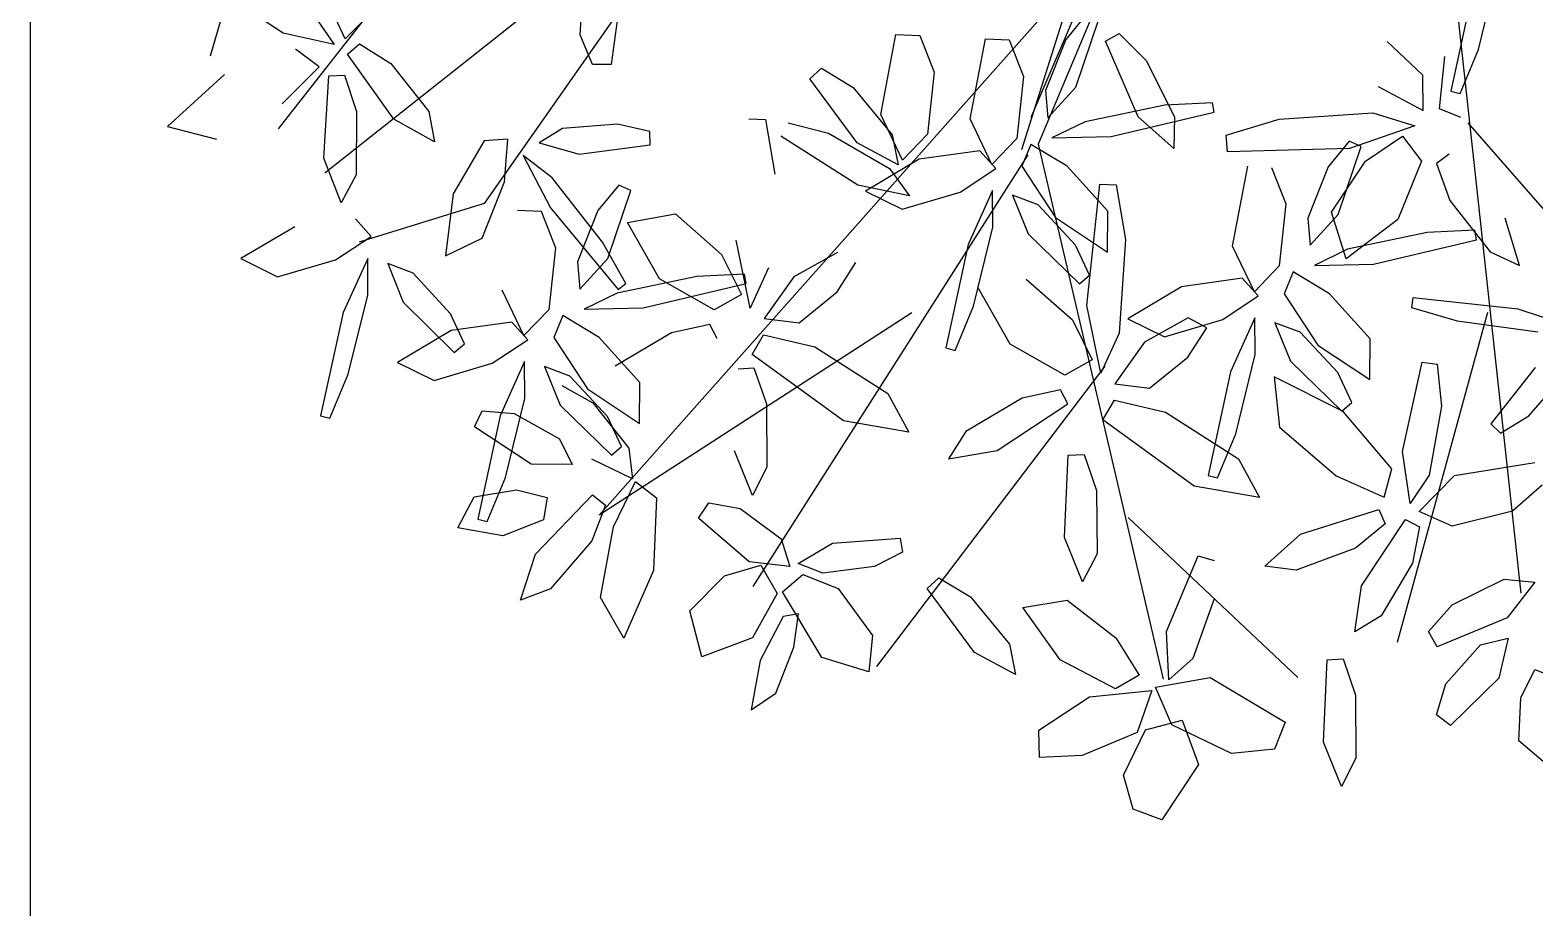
# Model space of a CAD drawing. Header units: inches. Extents: x -9 to 337, y -247 to 209.
# Drawn here: x 286.037 to 286.702, y 70.251 to 70.639 of the extents above; entities that cross this region are included whole.
import ezdxf

# ---------------------------------------------------------------- set-up
doc = ezdxf.new("R2010")
doc.units = ezdxf.units.IN
doc.header["$MEASUREMENT"] = 0
doc.layers.add('vegetales', color=3, linetype='Continuous')

# ---------------------------------------------------------------- blocks, each defined once
blk = doc.blocks.new('Planta(planta)002')
at = {"color": 60}
for p, q in [((-0.6607, 0.3521), (-0.6734, 0.4238)), ((-0.7136, 0.3817), (-0.6745, 0.4016)), ((-0.7779, 0.3679), (-0.7585, 0.3326)), ((-0.7166, 0.3635), (-0.7779, 0.3679)), ((-0.6391, 0.3163), (-0.6607, 0.3521)), ((-0.63, 0.313), (-0.615, 0.3504)), ((-0.6603, 0.3129), (-0.6631, 0.336)), ((-0.6337, 0.3428), (-0.6391, 0.3163)), ((-0.7021, 0.3139), (-0.6603, 0.3129)), ((-0.6014, 0.3124), (-0.63, 0.313)), ((-0.7106, 0.2602), (-0.6603, 0.3023)), ((-0.6603, 0.3023), (-0.6514, 0.2935)), ((-0.6498, 0.241), (-0.6376, 0.3032)), ((-0.6376, 0.3032), (-0.6251, 0.302)), ((-0.6251, 0.302), (-0.6193, 0.2731)), ((-0.6514, 0.2935), (-0.6658, 0.2668)), ((-0.6658, 0.2668), (-0.7026, 0.2324)), ((-0.6193, 0.2731), (-0.6261, 0.2249)), ((-0.8142, 0.2532), (-0.8047, 0.222)), ((-0.7664, 0.2394), (-0.8142, 0.2532)), ((-0.7269, 0.2257), (-0.7106, 0.2602)), ((-0.6406, 0.205), (-0.6498, 0.241)), ((-0.7026, 0.2324), (-0.7269, 0.2257)), ((-0.8047, 0.222), (-0.7631, 0.1977)), ((-0.6261, 0.2249), (-0.6406, 0.205)), ((-0.7301, 0.1898), (-0.7285, 0.2086)), ((-0.4991, 0.1792), (-0.468, 0.2052)), ((-0.7631, 0.1977), (-0.7301, 0.1898)), ((-0.7447, 0.1798), (-0.7893, 0.1645)), ((-0.7659, 0.1596), (-0.7447, 0.1798)), ((-0.6129, 0.1767), (-0.6605, 0.1657)), ((-0.599, 0.1639), (-0.6129, 0.1767)), ((-0.5094, 0.1558), (-0.4991, 0.1792)), ((-0.4561, 0.176), (-0.4993, 0.1451)), ((-0.7893, 0.1645), (-0.8617, 0.1213)), ((-0.8224, 0.1278), (-0.7659, 0.1596)), ((-0.7366, 0.1656), (-0.7506, 0.1355)), ((-0.7283, 0.1455), (-0.7366, 0.1656)), ((-0.6605, 0.1657), (-0.7007, 0.1364)), ((-0.6255, 0.1427), (-0.599, 0.1639)), ((-0.7314, 0.1017), (-0.7283, 0.1455)), ((-0.6001, 0.1462), (-0.6154, 0.1016)), ((-0.5972, 0.1171), (-0.6001, 0.1462)), ((-0.4993, 0.1451), (-0.5094, 0.1558)), ((-0.7506, 0.1355), (-0.7517, 0.0784)), ((-0.7007, 0.1364), (-0.6703, 0.1247)), ((-0.6703, 0.1247), (-0.6255, 0.1427)), ((-0.5839, 0.1438), (-0.5687, 0.1144)), ((-0.5629, 0.1381), (-0.5839, 0.1438)), ((-0.5303, 0.1088), (-0.5629, 0.1381)), ((-0.8617, 0.1213), (-0.858, 0.1145)), ((-0.858, 0.1145), (-0.8224, 0.1278)), ((-0.6348, 0.1196), (-0.6224, 0.1054)), ((-0.6068, 0.0529), (-0.5972, 0.1171)), ((-0.5687, 0.1144), (-0.5243, 0.0785)), ((-0.517, 0.086), (-0.5303, 0.1088)), ((-0.7886, 0.1057), (-0.779, 0.0746)), ((-0.7407, 0.0922), (-0.7886, 0.1057)), ((-0.7412, 0.0772), (-0.7314, 0.1017)), ((-0.6224, 0.1054), (-0.6358, 0.077)), ((-0.6154, 0.1016), (-0.6257, 0.018)), ((-0.7027, 0.0616), (-0.7407, 0.0922)), ((-0.7039, 0.0472), (-0.6894, 0.0847)), ((-0.5243, 0.0785), (-0.517, 0.086)), ((-0.779, 0.0746), (-0.7372, 0.0505)), ((-0.7517, 0.0784), (-0.7412, 0.0772)), ((-0.6358, 0.077), (-0.6753, 0.047)), ((-0.5912, 0.0728), (-0.6319, 0.0566)), ((-0.5649, 0.0746), (-0.5912, 0.0728)), ((-0.5614, 0.0647), (-0.5649, 0.0746)), ((-0.7042, 0.0428), (-0.7027, 0.0616)), ((-0.6133, 0.0409), (-0.5614, 0.0647)), ((-0.7372, 0.0505), (-0.7042, 0.0428)), ((-0.6319, 0.0566), (-0.6464, 0.0403)), ((-0.6181, 0.0167), (-0.6068, 0.0529)), ((-0.597, -0.0002), (-0.5818, 0.0493)), ((-0.5818, 0.0493), (-0.5505, 0.0261)), ((-0.6753, 0.047), (-0.7039, 0.0472)), ((-0.6464, 0.0403), (-0.6133, 0.0409)), ((-0.7838, 0.0261), (-0.7704, 0.0303)), ((-0.7744, -0.0272), (-0.7838, 0.0261)), ((-0.7704, 0.0303), (-0.7543, 0.0102)), ((-0.7187, 0.0327), (-0.7633, 0.0172)), ((-0.7398, 0.0124), (-0.7187, 0.0327)), ((-0.6887, 0.0289), (-0.7, -0.0186)), ((-0.6711, 0.0357), (-0.6887, 0.0289)), ((-0.6638, 0.0026), (-0.6711, 0.0357)), ((-0.6557, 0.0269), (-0.6226, -0.0067)), ((-0.6284, 0.0165), (-0.6557, 0.0269)), ((-0.5505, 0.0261), (-0.5488, -0.0228)), ((-0.4467, 0.0254), (-0.4733, -0.0098)), ((-0.4554, 0.0354), (-0.4467, 0.0254)), ((-0.7633, 0.0172), (-0.8354, -0.0264)), ((-0.7962, -0.0197), (-0.7398, 0.0124)), ((-0.7106, 0.0185), (-0.7244, -0.0117)), ((-0.7022, -0.0016), (-0.7106, 0.0185)), ((-0.5751, -0.0205), (-0.6284, 0.0165)), ((-0.6257, 0.018), (-0.6181, 0.0167)), ((-0.4102, -0.0403), (-0.3988, 0.0221)), ((-0.3988, 0.0221), (-0.3863, 0.0211)), ((-0.3863, 0.0211), (-0.3801, -0.0077)), ((-0.7543, 0.0102), (-0.7442, -0.0299)), ((-0.6677, -0.0456), (-0.6638, 0.0026)), ((-0.4342, -0.064), (-0.4479, 0.0075)), ((-0.4364, 0.0106), (-0.4201, -0.0185)), ((-0.7244, -0.0117), (-0.7252, -0.0688)), ((-0.7121, -0.0019), (-0.7052, -0.0294)), ((-0.705, -0.0453), (-0.7022, -0.0016)), ((-0.6226, -0.0067), (-0.5522, -0.053)), ((-0.585, -0.0488), (-0.597, -0.0002)), ((-0.3801, -0.0077), (-0.3862, -0.0561)), ((-0.3807, -0.0385), (-0.3261, -0.0035)), ((-0.3261, -0.0035), (-0.3137, -0.0178)), ((-0.8514, -0.0195), (-0.8245, -0.0122)), ((-0.8315, -0.05), (-0.8514, -0.0195)), ((-0.8317, -0.0332), (-0.7962, -0.0197)), ((-0.8245, -0.0122), (-0.7972, -0.0329)), ((-0.7, -0.0186), (-0.6916, -0.0677)), ((-0.6217, -0.0367), (-0.6716, -0.0223)), ((-0.5477, -0.0468), (-0.5751, -0.0205)), ((-0.5642, -0.0687), (-0.5326, -0.0234)), ((-0.5488, -0.0228), (-0.5612, -0.0562)), ((-0.4201, -0.0185), (-0.4071, -0.073)), ((-0.3137, -0.0178), (-0.3271, -0.0462)), ((-0.8354, -0.0264), (-0.8317, -0.0332)), ((-0.7972, -0.0329), (-0.7848, -0.0547)), ((-0.7522, -0.0513), (-0.7744, -0.0272)), ((-0.7442, -0.0299), (-0.7522, -0.0513)), ((-0.7052, -0.0294), (-0.7117, -0.0752)), ((-0.7147, -0.0699), (-0.705, -0.0453)), ((-0.6916, -0.0677), (-0.6677, -0.0456)), ((-0.5958, -0.0542), (-0.6217, -0.0367)), ((-0.5522, -0.053), (-0.5477, -0.0468)), ((-0.4005, -0.0761), (-0.4102, -0.0403)), ((-0.3952, -0.076), (-0.3807, -0.0385)), ((-0.3271, -0.0462), (-0.3666, -0.0762)), ((-0.7997, -0.0648), (-0.8315, -0.05)), ((-0.7848, -0.0547), (-0.7997, -0.0648)), ((-0.7275, -0.094), (-0.7384, -0.0597)), ((-0.5998, -0.0662), (-0.5958, -0.0542)), ((-0.5612, -0.0562), (-0.585, -0.0488)), ((-0.531, -0.0573), (-0.5642, -0.0687)), ((-0.3862, -0.0561), (-0.4005, -0.0761)), ((-0.3343, -0.0926), (-0.2797, -0.0577)), ((-0.7252, -0.0688), (-0.7147, -0.0699)), ((-0.4121, -0.0996), (-0.4342, -0.064)), ((-0.4335, -0.0716), (-0.4239, -0.1027)), ((-0.3856, -0.0852), (-0.4335, -0.0716)), ((-0.8589, -0.0955), (-0.8242, -0.0789)), ((-0.8242, -0.0789), (-0.7586, -0.0795)), ((-0.7586, -0.0795), (-0.7574, -0.0927)), ((-0.7117, -0.0752), (-0.7275, -0.094)), ((-0.5222, -0.0769), (-0.5625, -0.0825)), ((-0.5625, -0.0825), (-0.546, -0.105)), ((-0.4843, -0.0888), (-0.5222, -0.0769)), ((-0.4071, -0.073), (-0.4121, -0.0996)), ((-0.3666, -0.0762), (-0.3952, -0.076)), ((-0.8359, -0.1067), (-0.8589, -0.0955)), ((-0.7574, -0.0927), (-0.7856, -0.1043)), ((-0.6059, -0.0949), (-0.5968, -0.1036)), ((-0.5901, -0.0953), (-0.5724, -0.0912)), ((-0.5784, -0.1845), (-0.5901, -0.0953)), ((-0.5724, -0.0912), (-0.5513, -0.1273)), ((-0.3475, -0.1157), (-0.3856, -0.0852)), ((-0.3488, -0.1301), (-0.3343, -0.0926)), ((-0.7856, -0.1043), (-0.8359, -0.1067)), ((-0.7656, -0.1091), (-0.7274, -0.0972)), ((-0.7274, -0.0972), (-0.7253, -0.1181)), ((-0.5968, -0.1036), (-0.6108, -0.1305)), ((-0.546, -0.105), (-0.5072, -0.1103)), ((-0.5072, -0.1103), (-0.4799, -0.105)), ((-0.4239, -0.1027), (-0.3821, -0.1269)), ((-0.2807, -0.1003), (-0.3202, -0.1303)), ((-0.8137, -0.1403), (-0.7656, -0.1091)), ((-0.7253, -0.1181), (-0.769, -0.1561)), ((-0.3491, -0.1345), (-0.3475, -0.1157)), ((-0.6108, -0.1305), (-0.6472, -0.1653)), ((-0.5513, -0.1273), (-0.5385, -0.1951)), ((-0.3821, -0.1269), (-0.3491, -0.1345)), ((-0.3202, -0.1303), (-0.3488, -0.1301)), ((-0.2768, -0.1207), (-0.2913, -0.137)), ((-0.8244, -0.1761), (-0.8137, -0.1403)), ((-0.6714, -0.1724), (-0.6555, -0.1377)), ((-0.316, -0.1416), (-0.3336, -0.1484)), ((-0.3087, -0.1748), (-0.316, -0.1416)), ((-0.7141, -0.1538), (-0.6996, -0.1512)), ((-0.7118, -0.2069), (-0.7141, -0.1538)), ((-0.6996, -0.1512), (-0.6857, -0.1726)), ((-0.3636, -0.1446), (-0.4082, -0.1602)), ((-0.3847, -0.1649), (-0.3636, -0.1446)), ((-0.3336, -0.1484), (-0.3448, -0.1959)), ((-0.2733, -0.1608), (-0.3006, -0.1504)), ((-0.769, -0.1561), (-0.8244, -0.1761)), ((-0.6472, -0.1653), (-0.6714, -0.1724)), ((-0.4082, -0.1602), (-0.4803, -0.2037)), ((-0.4411, -0.197), (-0.3847, -0.1649)), ((-0.3555, -0.1588), (-0.3692, -0.189)), ((-0.347, -0.1789), (-0.3555, -0.1588)), ((-0.6857, -0.1726), (-0.6808, -0.2129)), ((-0.3499, -0.2227), (-0.347, -0.1789)), ((-0.3125, -0.2229), (-0.3087, -0.1748)), ((-0.5494, -0.2284), (-0.5784, -0.1845)), ((-0.4429, -0.239), (-0.4278, -0.1895)), ((-0.3692, -0.189), (-0.37, -0.2461)), ((-0.7926, -0.2314), (-0.7724, -0.1993)), ((-0.7724, -0.1993), (-0.7332, -0.2002)), ((-0.7332, -0.2002), (-0.7073, -0.2155)), ((-0.5385, -0.1951), (-0.5494, -0.2284)), ((-0.4803, -0.2037), (-0.4766, -0.2105)), ((-0.4766, -0.2105), (-0.4411, -0.197)), ((-0.3786, -0.2622), (-0.3014, -0.2034)), ((-0.3448, -0.1959), (-0.3365, -0.245)), ((-0.3014, -0.2034), (-0.2927, -0.2134)), ((-0.7073, -0.2155), (-0.7145, -0.2404)), ((-0.6921, -0.2329), (-0.7118, -0.2069)), ((-0.6808, -0.2129), (-0.6921, -0.2329)), ((-0.3965, -0.2127), (-0.3947, -0.2616)), ((-0.2927, -0.2134), (-0.3193, -0.2486)), ((-0.3596, -0.2472), (-0.3499, -0.2227)), ((-0.3365, -0.245), (-0.3125, -0.2229)), ((-0.7539, -0.2504), (-0.7926, -0.2314)), ((-0.6857, -0.2362), (-0.6552, -0.2449)), ((-0.6779, -0.2559), (-0.6857, -0.2362)), ((-0.431, -0.2876), (-0.4429, -0.239)), ((-0.7145, -0.2404), (-0.7539, -0.2504)), ((-0.7273, -0.3012), (-0.7107, -0.2426)), ((-0.7107, -0.2426), (-0.6898, -0.2449)), ((-0.6898, -0.2449), (-0.6785, -0.273)), ((-0.6552, -0.2449), (-0.6154, -0.2814)), ((-0.3193, -0.2486), (-0.377, -0.2961)), ((-0.37, -0.2461), (-0.3596, -0.2472)), ((-0.7248, -0.2565), (-0.7628, -0.2671)), ((-0.7147, -0.2638), (-0.7248, -0.2565)), ((-0.6458, -0.2821), (-0.6779, -0.2559)), ((-0.5176, -0.2611), (-0.543, -0.2659)), ((-0.4677, -0.2755), (-0.5176, -0.2611)), ((-0.4101, -0.3075), (-0.3786, -0.2622)), ((-0.3947, -0.2616), (-0.4072, -0.295)), ((-0.7628, -0.2671), (-0.7962, -0.2889)), ((-0.7368, -0.2794), (-0.7147, -0.2638)), ((-0.6785, -0.273), (-0.6869, -0.3186)), ((-0.543, -0.2659), (-0.5116, -0.2896)), ((-0.4418, -0.293), (-0.4677, -0.2755)), ((-0.773, -0.2942), (-0.7368, -0.2794)), ((-0.6221, -0.2903), (-0.6458, -0.2821)), ((-0.6154, -0.2814), (-0.6221, -0.2903)), ((-0.4072, -0.295), (-0.431, -0.2876)), ((-0.7962, -0.2889), (-0.773, -0.2942)), ((-0.5116, -0.2896), (-0.4458, -0.305)), ((-0.4458, -0.305), (-0.4418, -0.293)), ((-0.377, -0.2961), (-0.4101, -0.3075)), ((-0.3638, -0.2932), (-0.3541, -0.3244)), ((-0.3159, -0.3068), (-0.3638, -0.2932)), ((-0.7099, -0.3364), (-0.7273, -0.3012)), ((-0.6869, -0.3186), (-0.7099, -0.3364)), ((-0.3682, -0.3157), (-0.4085, -0.3213)), ((-0.4085, -0.3213), (-0.392, -0.3437)), ((-0.3303, -0.3276), (-0.3682, -0.3157)), ((-0.6409, -0.3869), (-0.6296, -0.3245)), ((-0.6296, -0.3245), (-0.6171, -0.3255)), ((-0.6171, -0.3255), (-0.6109, -0.3543)), ((-0.525, -0.3762), (-0.4754, -0.3334)), ((-0.4754, -0.3334), (-0.4663, -0.3421)), ((-0.4361, -0.3341), (-0.4184, -0.33)), ((-0.4244, -0.4232), (-0.4361, -0.3341)), ((-0.4184, -0.33), (-0.3973, -0.3661)), ((-0.3541, -0.3244), (-0.3123, -0.3485)), ((-0.3259, -0.3438), (-0.3303, -0.3276)), ((-0.4663, -0.3421), (-0.4803, -0.369)), ((-0.392, -0.3437), (-0.3532, -0.3491)), ((-0.3532, -0.3491), (-0.3259, -0.3438)), ((-0.6109, -0.3543), (-0.617, -0.4026)), ((-0.4803, -0.369), (-0.5167, -0.4039)), ((-0.3973, -0.3661), (-0.3845, -0.4339)), ((-0.2939, -0.3663), (-0.3384, -0.3818)), ((-0.315, -0.3865), (-0.2939, -0.3663)), ((-0.5409, -0.4109), (-0.525, -0.3762)), ((-0.3384, -0.3818), (-0.4105, -0.4254)), ((-0.2857, -0.3805), (-0.2995, -0.4106))]:
    blk.add_line(p, q, dxfattribs=at)
at = {"color": 44}
for p, q in [((-0.5105, 0.3219), (-0.7187, 0.3027)), ((-0.1475, 0.1682), (-0.7187, 0.2514)), ((-0.6493, 0.1425), (-0.74, 0.1938)), ((-0.4731, 0.1682), (-0.6493, 0.1425)), ((-0.3001, -0.1271), (-0.0076, -0.0192)), ((-0.0011, -0.0294), (-0.3118, -0.1458)), ((-0.7667, -0.0945), (-0.1951, -0.0769)), ((-0.3237, -0.1393), (-0.1951, -0.0769)), ((-0.4785, -0.1649), (-0.7667, -0.0945)), ((-0.3237, -0.1457), (-0.724, -0.2226)), ((-0.3118, -0.1458), (-0.5532, -0.5108)), ((0.0972, -0.1949), (-0.3077, -0.671)), ((-0.4038, -0.3058), (-0.7027, -0.3379)), ((-0.0644, -0.3828), (-0.0995, -0.7478)), ((-0.4785, -0.4021), (-0.4785, -0.5877)), ((-0.1635, -0.498), (-0.4038, -0.6261))]:
    blk.add_line(p, q, dxfattribs=at)
at = {"color": 62}
for p, q in [((-0.2797, -0.0577), (-0.2673, -0.072)), ((-0.2673, -0.072), (-0.2807, -0.1003)), ((-0.2361, -0.1045), (-0.2768, -0.1207)), ((-0.2098, -0.1027), (-0.2361, -0.1045)), ((-0.2582, -0.1364), (-0.2063, -0.1126)), ((-0.2412, -0.1887), (-0.2154, -0.1284)), ((-0.2154, -0.1284), (-0.2034, -0.1323)), ((-0.2913, -0.137), (-0.2582, -0.1364)), ((-0.2034, -0.1323), (-0.2042, -0.1626)), ((-0.3006, -0.1504), (-0.2674, -0.184)), ((-0.22, -0.1978), (-0.2733, -0.1608)), ((-0.2042, -0.1626), (-0.2215, -0.2099)), ((-0.2674, -0.184), (-0.1971, -0.2303)), ((-0.2401, -0.2269), (-0.2412, -0.1887)), ((-0.1926, -0.2241), (-0.22, -0.1978)), ((-0.2215, -0.2099), (-0.2401, -0.2269)), ((-0.1971, -0.2303), (-0.1926, -0.2241)), ((-0.2127, -0.2598), (-0.2039, -0.2498)), ((-0.2039, -0.2498), (-0.1655, -0.2716)), ((-0.1441, -0.3285), (-0.2127, -0.2598)), ((-0.1655, -0.2716), (-0.1107, -0.3224)), ((-0.2646, -0.3142), (-0.2099, -0.2793)), ((-0.1976, -0.2936), (-0.2109, -0.322)), ((-0.2778, -0.3374), (-0.3159, -0.3068)), ((-0.279, -0.3518), (-0.2646, -0.3142)), ((-0.2109, -0.322), (-0.2504, -0.352)), ((-0.1663, -0.3261), (-0.2071, -0.3424)), ((-0.1884, -0.3581), (-0.1365, -0.3343)), ((-0.14, -0.3244), (-0.1663, -0.3261)), ((-0.1365, -0.3343), (-0.14, -0.3244)), ((-0.2793, -0.3562), (-0.2778, -0.3374)), ((-0.2071, -0.3424), (-0.2215, -0.3586)), ((-0.1908, -0.3528), (-0.1426, -0.3446)), ((-0.3123, -0.3485), (-0.2793, -0.3562)), ((-0.2504, -0.352), (-0.279, -0.3518)), ((-0.2215, -0.3586), (-0.1884, -0.3581)), ((-0.2097, -0.3869), (-0.1908, -0.3528)), ((-0.2639, -0.37), (-0.2751, -0.4176)), ((-0.2462, -0.3633), (-0.2639, -0.37)), ((-0.239, -0.3964), (-0.2462, -0.3633)), ((-0.2773, -0.4005), (-0.2857, -0.3805)), ((-0.2308, -0.3721), (-0.1977, -0.4056)), ((-0.2035, -0.3824), (-0.2308, -0.3721)), ((-0.1502, -0.4195), (-0.2035, -0.3824)), ((-0.112, -0.3771), (-0.1586, -0.3954)), ((-0.6312, -0.4227), (-0.6409, -0.3869)), ((-0.5982, -0.4405), (-0.5884, -0.3904)), ((-0.5884, -0.3904), (-0.5599, -0.4121)), ((-0.3713, -0.4187), (-0.315, -0.3865)), ((-0.1586, -0.3954), (-0.2097, -0.3869)), ((-0.617, -0.4026), (-0.6312, -0.4227)), ((-0.5167, -0.4039), (-0.5409, -0.4109)), ((-0.2801, -0.4443), (-0.2773, -0.4005)), ((-0.2428, -0.4445), (-0.239, -0.3964)), ((-0.1977, -0.4056), (-0.1273, -0.452)), ((-0.5599, -0.4121), (-0.5552, -0.4608)), ((-0.4068, -0.4321), (-0.3713, -0.4187)), ((-0.3174, -0.4097), (-0.3435, -0.4404)), ((-0.2997, -0.4685), (-0.3174, -0.4097)), ((-0.2995, -0.4106), (-0.3003, -0.4677)), ((-0.2751, -0.4176), (-0.2667, -0.4666)), ((-0.1228, -0.4457), (-0.1502, -0.4195)), ((-0.1191, -0.415), (-0.1268, -0.4664)), ((-0.3954, -0.4672), (-0.4244, -0.4232)), ((-0.4105, -0.4254), (-0.4068, -0.4321)), ((-0.5847, -0.4885), (-0.5982, -0.4405)), ((-0.3845, -0.4339), (-0.3954, -0.4672)), ((-0.3435, -0.4404), (-0.3409, -0.4998)), ((-0.2898, -0.4688), (-0.2801, -0.4443)), ((-0.2667, -0.4666), (-0.2428, -0.4445)), ((-0.1957, -0.4469), (-0.202, -0.4513)), ((-0.202, -0.4513), (-0.1849, -0.4852)), ((-0.1447, -0.514), (-0.1957, -0.4469)), ((-0.1273, -0.452), (-0.1228, -0.4457)), ((-0.6662, -0.482), (-0.6507, -0.4666)), ((-0.6507, -0.4666), (-0.6036, -0.4778)), ((-0.5552, -0.4608), (-0.5638, -0.4947)), ((-0.5238, -0.4866), (-0.4624, -0.4636)), ((-0.4624, -0.4636), (-0.4565, -0.4755)), ((-0.1268, -0.4664), (-0.1187, -0.4909)), ((-0.6036, -0.4778), (-0.566, -0.5104)), ((-0.3063, -0.5283), (-0.2997, -0.4685)), ((-0.3003, -0.4677), (-0.2898, -0.4688)), ((-0.6417, -0.5056), (-0.6662, -0.482)), ((-0.5638, -0.4947), (-0.5847, -0.4885)), ((-0.5503, -0.5145), (-0.5238, -0.4866)), ((-0.2904, -0.5248), (-0.2279, -0.4875)), ((-0.2279, -0.4875), (-0.221, -0.4972)), ((-0.1849, -0.4852), (-0.147, -0.5378)), ((-0.4787, -0.4964), (-0.5248, -0.5167)), ((-0.3409, -0.4998), (-0.327, -0.5392)), ((-0.221, -0.4972), (-0.2428, -0.5225)), ((-0.5982, -0.5249), (-0.6417, -0.5056)), ((-0.566, -0.5104), (-0.5982, -0.5249)), ((-0.5748, -0.5406), (-0.5619, -0.5108)), ((-0.5619, -0.5108), (-0.5264, -0.5372)), ((-0.5248, -0.5167), (-0.5503, -0.5145)), ((-0.4321, -0.5079), (-0.3941, -0.5109)), ((-0.4172, -0.5282), (-0.4321, -0.5079)), ((-0.3941, -0.5109), (-0.3369, -0.5429)), ((-0.1246, -0.5567), (-0.1447, -0.514)), ((-0.3162, -0.5577), (-0.2904, -0.5248)), ((-0.2428, -0.5225), (-0.2895, -0.5533)), ((-0.6302, -0.5403), (-0.5921, -0.5284)), ((-0.5921, -0.5284), (-0.5665, -0.5441)), ((-0.5264, -0.5372), (-0.5114, -0.6049)), ((-0.372, -0.5504), (-0.4172, -0.5282)), ((-0.327, -0.5392), (-0.3063, -0.5283)), ((-0.6449, -0.5645), (-0.6302, -0.5403)), ((-0.5665, -0.5441), (-0.5831, -0.5779)), ((-0.5587, -0.591), (-0.5748, -0.5406)), ((-0.3419, -0.5544), (-0.372, -0.5504)), ((-0.3369, -0.5429), (-0.3419, -0.5544)), ((-0.2895, -0.5533), (-0.3162, -0.5577)), ((-0.1693, -0.5558), (-0.2261, -0.561)), ((-0.6353, -0.587), (-0.6449, -0.5645)), ((-0.4208, -0.5959), (-0.3905, -0.5745)), ((-0.5831, -0.5779), (-0.6353, -0.587)), ((-0.5328, -0.6135), (-0.5587, -0.591)), ((-0.5018, -0.638), (-0.4521, -0.5952)), ((-0.4521, -0.5952), (-0.443, -0.6039)), ((-0.3971, -0.6024), (-0.4208, -0.5959)), ((-0.5114, -0.6049), (-0.5328, -0.6135)), ((-0.443, -0.6039), (-0.4571, -0.6308)), ((-0.4571, -0.6308), (-0.4934, -0.6656)), ((-0.5176, -0.6727), (-0.5018, -0.638)), ((-0.4934, -0.6656), (-0.5176, -0.6727)), ((-0.4241, -0.6885), (-0.4011, -0.677)), ((-0.4229, -0.7025), (-0.4241, -0.6885)), ((-0.3927, -0.7782), (-0.3941, -0.7504))]:
    blk.add_line(p, q, dxfattribs=at)
at = {"color": 64}
for p, q in [((-0.0615, -0.3309), (-0.0614, -0.2918)), ((-0.0925, -0.3111), (-0.0816, -0.3503)), ((-0.1107, -0.3224), (-0.0951, -0.3538)), ((0.0167, -0.3121), (-0.0554, -0.3557)), ((-0.0162, -0.349), (0.0402, -0.3169)), ((-0.0951, -0.3538), (-0.1441, -0.3285)), ((-0.0816, -0.3503), (-0.0615, -0.3309)), ((-0.0717, -0.3589), (-0.0387, -0.3333)), ((-0.1426, -0.3446), (-0.1078, -0.3525)), ((-0.1078, -0.3525), (-0.112, -0.3771)), ((-0.0652, -0.3759), (-0.0717, -0.3589)), ((-0.0554, -0.3557), (-0.0517, -0.3625)), ((-0.0517, -0.3625), (-0.0162, -0.349)), ((-0.1052, -0.3871), (-0.1191, -0.415)), ((-0.0928, -0.3894), (-0.1052, -0.3871)), ((-0.1187, -0.4909), (-0.0993, -0.4567)), ((-0.2261, -0.561), (-0.2261, -0.5715)), ((-0.3905, -0.5745), (-0.328, -0.5638)), ((-0.328, -0.5638), (-0.3246, -0.5759)), ((-0.316, -0.5674), (-0.2758, -0.5682)), ((-0.3064, -0.5944), (-0.316, -0.5674)), ((-0.2758, -0.5682), (-0.2243, -0.6075)), ((-0.2261, -0.5715), (-0.2007, -0.5785)), ((-0.3246, -0.5759), (-0.3496, -0.5916)), ((-0.2007, -0.5785), (-0.1569, -0.5768)), ((-0.3496, -0.5916), (-0.3971, -0.6024)), ((-0.2647, -0.6212), (-0.3064, -0.5944)), ((-0.2335, -0.6241), (-0.2647, -0.6212)), ((-0.3846, -0.6517), (-0.3804, -0.6384)), ((-0.3804, -0.6384), (-0.352, -0.6374)), ((-0.352, -0.6374), (-0.3086, -0.6535)), ((-0.3294, -0.6763), (-0.3846, -0.6517)), ((-0.3086, -0.6535), (-0.2936, -0.6729)), ((-0.4011, -0.677), (-0.3597, -0.6757)), ((-0.3597, -0.6757), (-0.3406, -0.688)), ((-0.2936, -0.6729), (-0.3294, -0.6763)), ((-0.3406, -0.688), (-0.3689, -0.7046)), ((-0.3689, -0.7046), (-0.4229, -0.7025)), ((-0.3941, -0.7504), (-0.3681, -0.7281)), ((-0.3681, -0.7281), (-0.3442, -0.7206)), ((-0.3442, -0.7206), (-0.3375, -0.7373))]:
    blk.add_line(p, q, dxfattribs=at)

msp = doc.modelspace()

# ---------------------------------------------------------------- linework, layer by layer
at = {"color": 2}
msp.add_line((286.03681, 73.12815), (286.03681, 65.42815), dxfattribs=at)

# ---------------------------------------------------------------- block references
at = {"layer": 'vegetales', "xscale": 0.5552804240081454, "yscale": 0.5552804240081454, "zscale": 0.5552804240081454, "rotation": 46.62801524183183}
msp.add_blockref('Planta(planta)002', (286.54274, 70.77), dxfattribs=at)

doc.saveas('drawing.dxf')
